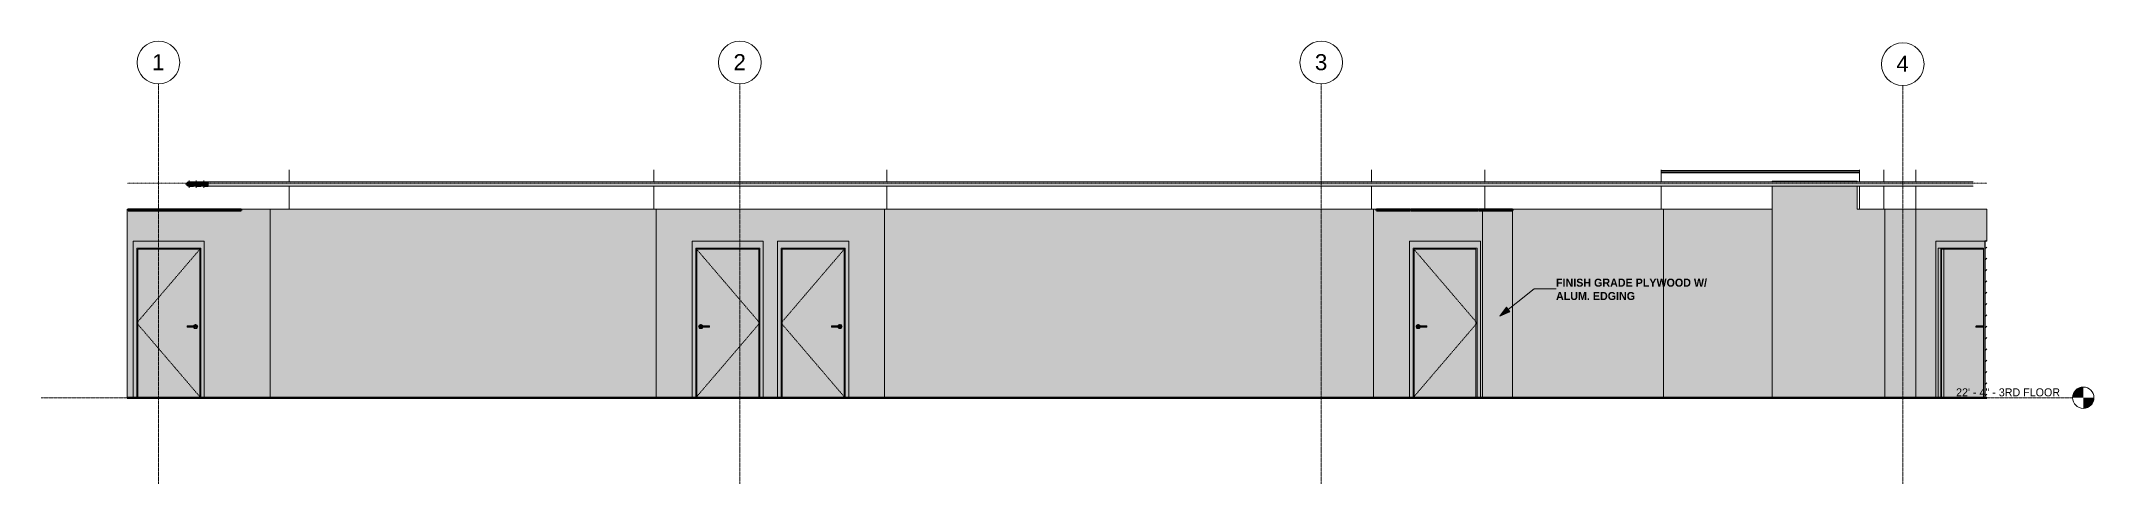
# Model space of a CAD drawing. Header units: inches. Extents: x -3547 to 1531, y 88 to 469.
# Drawn here: x -896 to 259, y 220 to 468 of the extents above; entities that cross this region are included whole.
import ezdxf

# ---------------------------------------------------------------- set-up
doc = ezdxf.new("R2010")
doc.units = ezdxf.units.IN
doc.header["$MEASUREMENT"] = 0
for name, pattern in [('Aligning Line 1_8_', [0.25, 0.125, -0.125]), ('Dash 1_16_', [0.125, 0.0625, -0.0625]), ('Grid Line 1_2_', [0.875, 0.5, -0.125, 0.125, -0.125])]:
    doc.linetypes.add(name, pattern=pattern)
for name, color, linetype, lineweight in [('0-2', 254, 'Continuous', 5), ('0-3', 165, 'Continuous', 5), ('0-4', 10, 'Continuous', 5), ('A-CLNG', 13, 'Continuous', 18), ('A-CLNG-1', 13, 'Continuous', 60), ('A-DOOR', 31, 'Continuous', 18), ('A-DOOR-1', 31, 'Dash 1_16_', 9), ('A-DOOR-2', 31, 'Continuous', 9), ('A-DOOR-FRAM', 31, 'Continuous', 9), ('A-DOOR-FRAM-1', 31, 'Continuous', 18), ('A-DOOR-FRAM-2', 31, 'Continuous', 30), ('A-FLOR-4', 250, 'Continuous', 60), ('A-FLOR-LEVL', 51, 'Continuous', 9), ('A-FLOR-LEVL-1', 51, 'Grid Line 1_2_', 9), ('A-FLOR-LEVL-2', 9, 'Continuous', 9), ('A-FLOR-LEVL-3', 147, 'Continuous', 9), ('A-ROOF-1', 7, 'Continuous', 18), ('A-WALL', 113, 'Continuous', 18), ('A-WALL-2', 113, 'Continuous', 5), ('G-ANNO-SYMB-2', 9, 'Aligning Line 1_8_', 9), ('G-ANNO-TEXT', 231, 'Continuous', 9), ('I-WALL', 2, 'Continuous', 18), ('I-WALL-1', 2, 'Continuous', 5), ('P-PIPE', 3, 'Continuous', 9), ('P-PIPE-1', 3, 'Continuous', 5), ('P-PIPE-CNTR', 3, 'Continuous', 9), ('S-BEAM', 12, 'Continuous', 9), ('S-GRID-1', 1, 'Grid Line 1_2_', 9), ('S-GRID-IDEN', 1, 'Continuous', 9), ('S-GRID-IDEN-1', 147, 'Continuous', 9)]:
    doc.layers.add(name, color=color, linetype=linetype, lineweight=lineweight)
doc.styles.add('Arial', font='arial.ttf', dxfattribs={"height": 9})
doc.styles.add('Century Gothic', font='ufonts.com_century-gothic.ttf', dxfattribs={"height": 4.5})
doc.styles.add('Century Gothic_B', font='GOTHICB.TTF', dxfattribs={"height": 4.5})

# ---------------------------------------------------------------- blocks, each defined once
blk = doc.blocks.new('Level - Level Head - Circle-V15-Elevation 12 - a')
at = {"layer": 'A-FLOR-LEVL'}
h = blk.add_hatch(color=256, dxfattribs=at)
edge = h.paths.add_edge_path(flags=0)
edge.add_line((-2398.8, 268), (-2404.8, 268))
edge.add_arc((-2398.8, 268), 6, 90, 180, ccw=False)
edge.add_line((-2398.8, 274), (-2398.8, 268))
h = blk.add_hatch(color=256, dxfattribs=at)
edge = h.paths.add_edge_path(flags=0)
edge.add_line((-2398.8, 262), (-2398.8, 268))
edge.add_line((-2398.8, 268), (-2392.8, 268))
edge.add_arc((-2398.8, 268), 6, 270, 360, ccw=False)
at = {"layer": 'A-FLOR-LEVL-2'}
blk.add_circle((-2398.8, 268), 6, dxfattribs=at)
blk = doc.blocks.new('CTR - 2nd Phase_rvt-3-Elevation 12 - a')
at = {"layer": 'A-FLOR-LEVL-1'}
blk.add_line((-3547.3, 268), (-2404.8, 268), dxfattribs=at)
at = {"layer": 'G-ANNO-SYMB-2'}
blk.add_line((-2453.1, 388.6), (-3498.9, 388.6), dxfattribs=at)
at = {"layer": '0-2'}
blk.add_blockref('Level - Level Head - Circle-V15-Elevation 12 - a', (0, 0), dxfattribs=at)
at = {"layer": 'A-FLOR-LEVL', "insert": (-2470.3, 273.3), "char_height": 4.5, "width": 72.568, "attachment_point": 1, "style": 'Century Gothic'}
blk.add_mtext('22\' - 4" - 3RD FLOOR', dxfattribs=at)
blk = doc.blocks.new('Level - Level Head - Circle-V16-Elevation 12 - a')
at = {"layer": 'A-FLOR-LEVL'}
h = blk.add_hatch(color=256, dxfattribs=at)
edge = h.paths.add_edge_path(flags=0)
edge.add_line((-2398.8, 268), (-2404.8, 268))
edge.add_arc((-2398.8, 268), 6, 90, 180, ccw=False)
edge.add_line((-2398.8, 274), (-2398.8, 268))
h = blk.add_hatch(color=256, dxfattribs=at)
edge = h.paths.add_edge_path(flags=0)
edge.add_line((-2398.8, 262), (-2398.8, 268))
edge.add_line((-2398.8, 268), (-2392.8, 268))
edge.add_arc((-2398.8, 268), 6, -90, 0, ccw=False)
at = {"layer": 'A-FLOR-LEVL-3'}
blk.add_circle((-2398.8, 268), 6, dxfattribs=at)
blk = doc.blocks.new('CTR - 1st Phase - Unit Layouts_rvt-3-Elevation 12 - a')
at = {"layer": 'A-FLOR-LEVL-1'}
blk.add_line((-3547.3, 268), (-2404.8, 268), dxfattribs=at)
at = {"layer": '0-3'}
blk.add_blockref('Level - Level Head - Circle-V16-Elevation 12 - a', (0, 0), dxfattribs=at)
at = {"layer": 'A-FLOR-LEVL', "insert": (-2470.3, 273.3), "char_height": 4.5, "width": 72.568, "attachment_point": 1, "style": 'Century Gothic'}
blk.add_mtext('22\' - 4" - 3RD FLOOR', dxfattribs=at)
blk = doc.blocks.new('Grid - Grid Head - Circle-50561-Elevation 12 - a')
at = {"layer": 'S-GRID-IDEN-1'}
for start, end in [(0, 180), (180, 360)]:
    blk.add_arc((-3481.3, 456.3), 12, start, end, dxfattribs=at)
blk = doc.blocks.new('CTR - 1st Phase - Shell_rvt-3-Elevation 12 - a')
at = {"layer": 'A-FLOR-4'}
blk.add_line((-2453.1, 268), (-3498.9, 268), dxfattribs=at)
at = {"layer": 'A-FLOR-LEVL-1'}
blk.add_line((-3547.3, 268), (-2404.8, 268), dxfattribs=at)
at = {"layer": 'A-ROOF-1'}
for p, q in [((-3407.7, 396), (-3407.7, 389.2)), ((-3202.6, 396), (-3202.6, 389.2)), ((-3071.7, 396), (-3071.7, 389.2)), ((-2799.1, 396), (-2799.1, 389.2)), ((-2735.4, 396), (-2735.4, 389.2)), ((-2636.2, 396), (-2636.2, 389.2)), ((-2524.7, 396), (-2524.7, 389.2)), ((-2510.9, 396), (-2510.9, 389.2)), ((-2493, 396), (-2493, 389.2)), ((-3407.7, 386.8), (-3407.7, 374)), ((-3202.6, 386.8), (-3202.6, 373.9)), ((-3071.7, 386.8), (-3071.7, 373.9)), ((-2799.1, 386.8), (-2799.1, 373.9)), ((-2735.4, 386.8), (-2735.4, 373.9)), ((-2636.2, 386.8), (-2636.2, 373.9)), ((-2524.7, 386.8), (-2524.7, 373.9)), ((-2510.9, 386.8), (-2510.9, 373.9)), ((-2493, 386.8), (-2493, 373.9))]:
    blk.add_line(p, q, dxfattribs=at)
at = {"layer": 'S-GRID-1'}
for p, q in [((-3481.3, 219.6), (-3481.3, 444.3)), ((-3154.3, 219.6), (-3154.3, 444.3)), ((-2827.3, 219.6), (-2827.3, 444.3)), ((-2500.3, 219.6), (-2500.3, 443.4))]:
    blk.add_line(p, q, dxfattribs=at)
at = {"layer": '0-3'}
for name, p in [('Grid - Grid Head - Circle-50561-Elevation 12 - a', (0, 0)), ('Grid - Grid Head - Circle-50561-Elevation 12 - a', (327, 0)), ('Grid - Grid Head - Circle-50561-Elevation 12 - a', (654, 0)), ('Grid - Grid Head - Circle-50561-Elevation 12 - a', (981, -0.9)), ('Level - Level Head - Circle-V16-Elevation 12 - a', (0, 0))]:
    blk.add_blockref(name, p, dxfattribs=at)
at = {"layer": 'A-FLOR-LEVL', "insert": (-2470.3, 273.3), "char_height": 4.5, "width": 72.568, "attachment_point": 1, "style": 'Century Gothic'}
blk.add_mtext('22\' - 4" - 3RD FLOOR', dxfattribs=at)
at = {"layer": 'S-GRID-IDEN', "char_height": 9, "width": 8.484, "attachment_point": 1, "style": 'Arial'}
for s, insert in [('1', (-3484.9, 461)), ('2', (-3157.9, 461)), ('3', (-2830.9, 461)), ('4', (-2503.9, 460.1))]:
    blk.add_mtext(s, dxfattribs=dict(at, insert=insert))
blk = doc.blocks.new('CTR - 1st Phase -Stairs _ Elevators_rvt-3-Elevation 12 - a')
at = {"layer": 'A-FLOR-LEVL-1'}
blk.add_line((-3547.3, 268), (-2404.8, 268), dxfattribs=at)
at = {"layer": '0-3'}
blk.add_blockref('Level - Level Head - Circle-V16-Elevation 12 - a', (0, 0), dxfattribs=at)
at = {"layer": 'A-FLOR-LEVL', "insert": (-2470.3, 273.3), "char_height": 4.5, "width": 72.568, "attachment_point": 1, "style": 'Century Gothic'}
blk.add_mtext('22\' - 4" - 3RD FLOOR', dxfattribs=at)
blk = doc.blocks.new('HOLLOW METAL - UNIT DOOR-1758958-Elevation 12 - a')
at = {"layer": 'A-DOOR-2'}
for points in [[(-2454.8, 268), (-2454.8, 307.2), (-2454.9, 307.4), (-2455, 307.6), (-2459, 307.6), (-2459, 307.7), (-2459.1, 307.7), (-2459.2, 307.9), (-2459.2, 308.1), (-2459.1, 308.3), (-2459, 308.3), (-2459, 308.4), (-2458.9, 308.4), (-2455, 308.4), (-2454.9, 308.6), (-2454.8, 308.8), (-2454.8, 351.4), (-2477.1, 351.4), (-2477.1, 268)], [(-2459.2, 308), (-2456.2, 308), (-2456.2, 308.2), (-2456.1, 308.3), (-2456, 308.4), (-2456, 308.4), (-2459, 308.4), (-2459, 308.3), (-2459.1, 308.3), (-2459.2, 308.1)], [(-2456.1, 307.6), (-2456, 307.6), (-2456.1, 307.7), (-2456.2, 307.7), (-2456.2, 307.9), (-2456.2, 308), (-2459.2, 308), (-2459.1, 307.8), (-2459, 307.7), (-2459, 307.6), (-2458.9, 307.6), (-2456.1, 307.6)], [(-2454.9, 308), (-2454.9, 308), (-2454.9, 308.2), (-2455, 308.3), (-2455.1, 308.4), (-2455.2, 308.4), (-2456, 308.4), (-2456.1, 308.3), (-2456.2, 308.3), (-2456.2, 308.1), (-2456.2, 308), (-2454.9, 308)], [(-2455.1, 307.6), (-2455, 307.6), (-2455, 307.7), (-2454.9, 307.7), (-2454.9, 307.9), (-2454.9, 308), (-2456.2, 308), (-2456.2, 307.8), (-2456.1, 307.7), (-2456, 307.6), (-2455.9, 307.6), (-2455.9, 307.6), (-2455.2, 307.6), (-2455.2, 307.6)], [(-2454.8, 308), (-2454.8, 308.4), (-2455.1, 308.4), (-2455, 308.3), (-2454.9, 308.3), (-2454.9, 308.1), (-2454.9, 308)], [(-2454.9, 307.6), (-2454.8, 307.6), (-2454.8, 308), (-2454.9, 308), (-2454.9, 307.8), (-2455, 307.7), (-2455.1, 307.6), (-2455, 307.6), (-2454.9, 307.6)]]:
    blk.add_hatch(color=256, dxfattribs=at).paths.add_polyline_path(points, flags=0)
h = blk.add_hatch(dxfattribs=at)
h.set_pattern_fill('FP_3', color=256, style=0, pattern_type=2)
h.set_pattern_definition([(45, (-3336.265, 0), (-3.18198, 3.18198), [])])
h.paths.add_polyline_path([(-2453.1, 268), (-2453.1, 356), (-2454.2, 356), (-2454.2, 268)], flags=0)
h = blk.add_hatch(color=256, dxfattribs=at)
h.paths.add_polyline_path([(-2454.8, 307.2), (-2454.8, 307.6), (-2455, 307.6), (-2454.9, 307.4), (-2454.8, 307.2)], flags=0)
h.paths.add_polyline_path([(-2454.9, 308.4), (-2454.8, 308.4), (-2454.8, 308.8), (-2454.9, 308.6), (-2455, 308.4), (-2454.9, 308.4)], flags=0)
at = {"layer": 'A-DOOR-FRAM'}
for points in [[(-2481.2, 268), (-2480.3, 268), (-2480.3, 352), (-2454.8, 352), (-2454.8, 268), (-2454.2, 268), (-2454.2, 356), (-2481.7, 356), (-2481.7, 268)], [(-2478.9, 268), (-2478.9, 352), (-2480.3, 352), (-2480.3, 268)], [(-2478.5, 268), (-2478.5, 351.4), (-2454.8, 351.4), (-2454.8, 352), (-2478.9, 352), (-2478.9, 268)], [(-2477.6, 268), (-2477.1, 268), (-2477.1, 351.4), (-2478.5, 351.4), (-2478.5, 268)]]:
    blk.add_hatch(color=256, dxfattribs=at).paths.add_polyline_path(points, flags=0)
at = {"layer": 'A-DOOR-2'}
for p, q in [((-2456, 308.4), (-2458.9, 308.4)), ((-2458.9, 307.6), (-2456, 307.6)), ((-2454.8, 308.4), (-2455.1, 308.4)), ((-2455.1, 307.6), (-2454.8, 307.6))]:
    blk.add_line(p, q, dxfattribs=at)
at = {"layer": 'A-DOOR-2', "flags": 128}
for points in [[(-2455.1, 308.4), (-2455.1, 308.4), (-2455.2, 308.4), (-2455.2, 308.4), (-2455.2, 308.4), (-2455.2, 308.4), (-2455.2, 308.4), (-2455.3, 308.4), (-2455.3, 308.4), (-2455.3, 308.4), (-2455.3, 308.4), (-2455.3, 308.4), (-2455.4, 308.4), (-2455.4, 308.4), (-2455.4, 308.4), (-2455.4, 308.4), (-2455.5, 308.4), (-2455.5, 308.4), (-2455.5, 308.4), (-2455.5, 308.4), (-2455.6, 308.4), (-2455.6, 308.4), (-2455.6, 308.4), (-2455.6, 308.4), (-2455.6, 308.4), (-2455.7, 308.4), (-2455.7, 308.4), (-2455.7, 308.4), (-2455.7, 308.4), (-2455.8, 308.4), (-2455.8, 308.4), (-2455.8, 308.4), (-2455.8, 308.4), (-2455.8, 308.4), (-2455.9, 308.4), (-2455.9, 308.4), (-2455.9, 308.4), (-2455.9, 308.4), (-2455.9, 308.4), (-2456, 308.4), (-2456, 308.4)], [(-2456, 307.6), (-2455.9, 307.6), (-2455.9, 307.6), (-2455.9, 307.6), (-2455.9, 307.6), (-2455.9, 307.6), (-2455.9, 307.6), (-2455.8, 307.6), (-2455.8, 307.6), (-2455.8, 307.6), (-2455.8, 307.6), (-2455.7, 307.6), (-2455.7, 307.6), (-2455.7, 307.6), (-2455.7, 307.6), (-2455.7, 307.6), (-2455.6, 307.6), (-2455.6, 307.6), (-2455.6, 307.6), (-2455.6, 307.6), (-2455.5, 307.6), (-2455.5, 307.6), (-2455.5, 307.6), (-2455.5, 307.6), (-2455.4, 307.6), (-2455.4, 307.6), (-2455.4, 307.6), (-2455.4, 307.6), (-2455.4, 307.6), (-2455.3, 307.6), (-2455.3, 307.6), (-2455.3, 307.6), (-2455.3, 307.6), (-2455.2, 307.6), (-2455.2, 307.6), (-2455.2, 307.6), (-2455.2, 307.6), (-2455.2, 307.6), (-2455.1, 307.6), (-2455.1, 307.6), (-2455.1, 307.6)]]:
    blk.add_lwpolyline(points, dxfattribs=at)
at = {"layer": 'A-DOOR-2'}
for centre, major_axis, start_param, end_param in [((-2458.9, 308), (0, 0.394), 0, 1.570796), ((-2458.9, 308), (0, 0.394), 1.570796, 3.141593), ((-2454.2, 308), (0, 1.18), 0.785398, 1.228112), ((-2454.2, 308), (0, 1.18), 1.911805, 2.356194)]:
    blk.add_ellipse(centre, major_axis=major_axis, ratio=0.707107, start_param=start_param, end_param=end_param, dxfattribs=at)
at = {"layer": 'A-DOOR-FRAM'}
for p, q in [((-2454.2, 356), (-2481.7, 356)), ((-2481.7, 268), (-2481.7, 356)), ((-2480.3, 268), (-2480.3, 352)), ((-2480.3, 352), (-2454.8, 352)), ((-2478.9, 268), (-2478.9, 352)), ((-2478.5, 268), (-2478.5, 351.4)), ((-2478.5, 351.4), (-2454.8, 351.4)), ((-2477.1, 268), (-2477.1, 351.4)), ((-2454.8, 352), (-2454.8, 268))]:
    blk.add_line(p, q, dxfattribs=at)
at = {"layer": 'A-DOOR-FRAM-2'}
for p, q in [((-2454.2, 356), (-2454.2, 268)), ((-2453.1, 356), (-2454.2, 356)), ((-2454.2, 268), (-2453.1, 268))]:
    blk.add_line(p, q, dxfattribs=at)
blk = doc.blocks.new('HOLLOW METAL - UNIT DOOR-V9-Elevation 12 - a')
at = {"layer": 'A-DOOR'}
h = blk.add_hatch(color=256, dxfattribs=at)
h.paths.add_polyline_path([(-3106.8, 268), (-3095.7, 268), (-3095.7, 351.4), (-3130.5, 351.4), (-3130.5, 268)], flags=0)
h.paths.add_polyline_path([(-3098, 306.8), (-3098.3, 306.9), (-3098.6, 307), (-3098.8, 307.2), (-3099, 307.4), (-3099.1, 307.6), (-3102.8, 307.6), (-3102.8, 308.4), (-3099.1, 308.4), (-3099, 308.6), (-3098.8, 308.8), (-3098.6, 309), (-3098.3, 309.1), (-3098, 309.2), (-3097.7, 309.1), (-3097.4, 309), (-3097.1, 308.8), (-3097, 308.6), (-3096.8, 308.3), (-3096.8, 308), (-3096.8, 307.7), (-3097, 307.4), (-3097.1, 307.2), (-3097.4, 307), (-3097.7, 306.9)], flags=0)
for points in [[(-3099.2, 308), (-3098.7, 308), (-3098.7, 308.4), (-3102.8, 308.4), (-3102.8, 308), (-3099.6, 308)], [(-3099, 307.6), (-3098.7, 307.6), (-3098.7, 308), (-3102.8, 308), (-3102.8, 307.6), (-3099.1, 307.6)], [(-3098.5, 308), (-3097.7, 308), (-3097.7, 308.1), (-3097.8, 308.3), (-3097.9, 308.3), (-3098, 308.4), (-3098, 308.4), (-3098.2, 308.4), (-3098.3, 308.4), (-3098.7, 308.4), (-3098.7, 308), (-3098.6, 308)]]:
    blk.add_hatch(color=256, dxfattribs=at).paths.add_polyline_path(points, flags=0)
h = blk.add_hatch(color=256, dxfattribs=at)
h.paths.add_polyline_path([(-3097.8, 308.3), (-3097.7, 308.1), (-3097.7, 308.1), (-3097.7, 308), (-3097.7, 307.9), (-3097.8, 307.7), (-3097.8, 307.8), (-3097.7, 308), (-3097.8, 308.3)], flags=0)
h.paths.add_polyline_path([(-3098, 306.8), (-3097.7, 306.9), (-3097.4, 307), (-3097.1, 307.2), (-3097, 307.4), (-3096.8, 307.7), (-3096.8, 308), (-3096.8, 308.3), (-3097, 308.6), (-3097.1, 308.8), (-3097.4, 309), (-3097.7, 309.1), (-3098, 309.2), (-3098.3, 309.1), (-3098.6, 309), (-3098.8, 308.8), (-3099, 308.6), (-3099.1, 308.4), (-3098.1, 308.4), (-3098.1, 308.4), (-3097.9, 308.4), (-3097.8, 308.3), (-3097.8, 308.3), (-3097.7, 308), (-3097.8, 307.7), (-3097.9, 307.6), (-3098, 307.6), (-3098.2, 307.6), (-3098.3, 307.6), (-3099.1, 307.6), (-3099, 307.4), (-3098.8, 307.2), (-3098.6, 307), (-3098.3, 306.9)], flags=0)
h = blk.add_hatch(color=256, dxfattribs=at)
h.paths.add_polyline_path([(-3097.8, 307.7), (-3097.7, 307.9), (-3097.7, 307.9), (-3097.7, 308), (-3097.7, 308), (-3097.8, 307.7)], flags=0)
h.paths.add_polyline_path([(-3098.7, 307.6), (-3098.6, 307.6), (-3098, 307.6), (-3097.8, 307.7), (-3097.8, 307.7), (-3097.7, 308), (-3098.7, 308), (-3098.7, 307.6)], flags=0)
at = {"layer": 'A-DOOR-FRAM-1'}
for points in [[(-3133.1, 268), (-3131.1, 268), (-3131.1, 352), (-3095.1, 352), (-3095.1, 268), (-3093.1, 268), (-3093.1, 356), (-3133.1, 356), (-3133.1, 332)], [(-3131.1, 268), (-3130.5, 268), (-3130.5, 351.4), (-3095.7, 351.4), (-3095.7, 268), (-3095.1, 268), (-3095.1, 352), (-3131.1, 352), (-3131.1, 332)]]:
    blk.add_hatch(color=256, dxfattribs=at).paths.add_polyline_path(points, flags=0)
at = {"layer": 'A-DOOR-1'}
for p, q in [((-3095.1, 352), (-3131.1, 310)), ((-3131.1, 310), (-3095.1, 268))]:
    blk.add_line(p, q, dxfattribs=at)
at = {"layer": 'A-DOOR-2'}
for p, q in [((-3098.7, 308.4), (-3102.8, 308.4)), ((-3102.8, 308), (-3102.8, 308.4)), ((-3102.8, 307.6), (-3102.8, 308)), ((-3102.8, 307.6), (-3098.7, 307.6))]:
    blk.add_line(p, q, dxfattribs=at)
at = {"layer": 'A-DOOR-2', "flags": 128}
for points in [[(-3098.1, 308.4), (-3098.2, 308.4), (-3098.6, 308.4), (-3098.7, 308.4)], [(-3098.7, 307.6), (-3098.3, 307.6), (-3098.1, 307.6), (-3098.1, 307.6)]]:
    blk.add_lwpolyline(points, dxfattribs=at)
at = {"layer": 'A-DOOR-2'}
for start, end in [(0, 160.3657), (199.5633, 0)]:
    blk.add_arc((-3098, 308), 1.18, start, end, dxfattribs=at)
at = {"layer": 'A-DOOR-FRAM'}
for p, q in [((-3133.1, 268), (-3133.1, 356)), ((-3093.1, 356), (-3133.1, 356)), ((-3131.1, 268), (-3131.1, 352)), ((-3131.1, 352), (-3095.1, 352)), ((-3130.5, 268), (-3130.5, 351.4)), ((-3130.5, 351.4), (-3095.7, 351.4)), ((-3095.7, 351.4), (-3095.7, 268)), ((-3095.1, 352), (-3095.1, 268)), ((-3093.1, 268), (-3093.1, 356))]:
    blk.add_line(p, q, dxfattribs=at)
blk = doc.blocks.new('HOLLOW METAL - UNIT DOOR-1759144-Elevation 12 - a')
at = {"layer": 'A-DOOR'}
h = blk.add_hatch(color=256, dxfattribs=at)
h.paths.add_polyline_path([(-3178.5, 268), (-3143.7, 268), (-3143.7, 351.4), (-3178.5, 351.4), (-3178.5, 300)], flags=0)
h.paths.add_polyline_path([(-3176.3, 306.8), (-3176.6, 306.9), (-3176.9, 307), (-3177.1, 307.2), (-3177.3, 307.4), (-3177.4, 307.7), (-3177.5, 308), (-3177.4, 308.3), (-3177.3, 308.6), (-3177.1, 308.8), (-3176.9, 309), (-3176.6, 309.1), (-3176.2, 309.2), (-3176, 309.1), (-3175.7, 309), (-3175.4, 308.8), (-3175.2, 308.6), (-3175.2, 308.4), (-3171.4, 308.4), (-3171.4, 307.6), (-3175.2, 307.6), (-3175.2, 307.4), (-3175.4, 307.2), (-3175.7, 307), (-3176, 306.9), (-3176.2, 306.8)], flags=0)
h = blk.add_hatch(color=256, dxfattribs=at)
h.paths.add_polyline_path([(-3176.4, 307.7), (-3176.5, 307.9), (-3176.6, 307.9), (-3176.6, 308), (-3176.5, 308.1), (-3176.5, 308.3), (-3176.5, 308.3), (-3176.5, 308), (-3176.5, 307.7)], flags=0)
h.paths.add_polyline_path([(-3176.3, 306.8), (-3176, 306.9), (-3175.7, 307), (-3175.4, 307.2), (-3175.2, 307.4), (-3175.2, 307.6), (-3176.3, 307.6), (-3176.4, 307.7), (-3176.4, 307.7), (-3176.5, 308), (-3176.4, 308.3), (-3176.3, 308.4), (-3176.2, 308.4), (-3176.1, 308.4), (-3176, 308.4), (-3175.2, 308.4), (-3175.2, 308.6), (-3175.4, 308.8), (-3175.7, 309), (-3176, 309.1), (-3176.3, 309.2), (-3176.6, 309.1), (-3176.9, 309), (-3177.1, 308.8), (-3177.3, 308.6), (-3177.4, 308.3), (-3177.5, 308), (-3177.4, 307.7), (-3177.3, 307.4), (-3177.1, 307.2), (-3176.9, 307), (-3176.6, 306.9)], flags=0)
h = blk.add_hatch(color=256, dxfattribs=at)
h.paths.add_polyline_path([(-3176.4, 308.3), (-3176.5, 308.1), (-3176.6, 308.1), (-3176.6, 308), (-3176.5, 308), (-3176.5, 308.3)], flags=0)
h.paths.add_polyline_path([(-3176.3, 308), (-3175.6, 308), (-3175.6, 308.4), (-3175.6, 308.4), (-3176.2, 308.4), (-3176.2, 308.4), (-3176.3, 308.4), (-3176.4, 308.3), (-3176.4, 308.3), (-3176.5, 308), (-3176.3, 308)], flags=0)
for points in [[(-3175.6, 307.6), (-3175.6, 308), (-3176.6, 308), (-3176.5, 307.9), (-3176.5, 307.7), (-3176.4, 307.7), (-3176.3, 307.6), (-3176.2, 307.6), (-3176.1, 307.6), (-3176, 307.6), (-3175.6, 307.6)], [(-3175.6, 308), (-3171.4, 308), (-3171.4, 308.4), (-3175.6, 308.4), (-3175.6, 308.1)], [(-3174.2, 307.6), (-3171.4, 307.6), (-3171.4, 308), (-3175.6, 308), (-3175.6, 307.6), (-3174.7, 307.6)]]:
    blk.add_hatch(color=256, dxfattribs=at).paths.add_polyline_path(points, flags=0)
at = {"layer": 'A-DOOR-FRAM-1'}
for points in [[(-3179.1, 268), (-3179.1, 352), (-3143.1, 352), (-3143.1, 268), (-3141.1, 268), (-3141.1, 356), (-3181.1, 356), (-3181.1, 268)], [(-3178.5, 268), (-3178.5, 351.4), (-3143.7, 351.4), (-3143.7, 268), (-3143.1, 268), (-3143.1, 352), (-3179.1, 352), (-3179.1, 268)]]:
    blk.add_hatch(color=256, dxfattribs=at).paths.add_polyline_path(points, flags=0)
at = {"layer": 'A-DOOR-1'}
for p, q in [((-3179.1, 352), (-3143.1, 310)), ((-3143.1, 310), (-3179.1, 268))]:
    blk.add_line(p, q, dxfattribs=at)
at = {"layer": 'A-DOOR-2'}
for p, q in [((-3171.4, 308.4), (-3175.6, 308.4)), ((-3175.6, 307.6), (-3171.4, 307.6)), ((-3171.4, 308.4), (-3171.4, 308)), ((-3171.4, 308), (-3171.4, 307.6))]:
    blk.add_line(p, q, dxfattribs=at)
at = {"layer": 'A-DOOR-2', "flags": 128}
for points in [[(-3175.6, 308.4), (-3175.6, 308.4), (-3175.6, 308.4), (-3175.7, 308.4), (-3175.7, 308.4), (-3175.7, 308.4), (-3175.7, 308.4), (-3175.7, 308.4), (-3175.8, 308.4), (-3175.8, 308.4), (-3175.8, 308.4), (-3175.8, 308.4), (-3175.9, 308.4), (-3175.9, 308.4), (-3175.9, 308.4), (-3175.9, 308.4), (-3175.9, 308.4), (-3176, 308.4), (-3176, 308.4), (-3176, 308.4), (-3176, 308.4), (-3176, 308.4), (-3176, 308.4), (-3176, 308.4), (-3176.1, 308.4), (-3176.1, 308.4), (-3176.1, 308.4), (-3176.1, 308.4), (-3176.1, 308.4), (-3176.1, 308.4), (-3176.1, 308.4), (-3176.1, 308.4), (-3176.1, 308.4), (-3176.2, 308.4), (-3176.2, 308.4), (-3176.2, 308.4), (-3176.2, 308.4), (-3176.2, 308.4), (-3176.2, 308.4), (-3176.2, 308.4)], [(-3176.2, 307.6), (-3176.2, 307.6), (-3176.2, 307.6), (-3176.2, 307.6), (-3176.2, 307.6), (-3176.2, 307.6), (-3176.2, 307.6), (-3176.1, 307.6), (-3176.1, 307.6), (-3176.1, 307.6), (-3176.1, 307.6), (-3176.1, 307.6), (-3176.1, 307.6), (-3176.1, 307.6), (-3176.1, 307.6), (-3176.1, 307.6), (-3176.1, 307.6), (-3176, 307.6), (-3176, 307.6), (-3176, 307.6), (-3176, 307.6), (-3176, 307.6), (-3176, 307.6), (-3175.9, 307.6), (-3175.9, 307.6), (-3175.9, 307.6), (-3175.9, 307.6), (-3175.9, 307.6), (-3175.8, 307.6), (-3175.8, 307.6), (-3175.8, 307.6), (-3175.8, 307.6), (-3175.7, 307.6), (-3175.7, 307.6), (-3175.7, 307.6), (-3175.7, 307.6), (-3175.7, 307.6), (-3175.6, 307.6), (-3175.6, 307.6), (-3175.6, 307.6), (-3175.6, 307.6)]]:
    blk.add_lwpolyline(points, dxfattribs=at)
at = {"layer": 'A-DOOR-2'}
for start, end in [(19.6343, 180), (180, 340.4367)]:
    blk.add_arc((-3176.3, 308), 1.18, start, end, dxfattribs=at)
at = {"layer": 'A-DOOR-FRAM'}
for p, q in [((-3141.1, 356), (-3181.1, 356)), ((-3181.1, 356), (-3181.1, 268)), ((-3179.1, 352), (-3143.1, 352)), ((-3179.1, 268), (-3179.1, 352)), ((-3178.5, 351.4), (-3143.7, 351.4)), ((-3178.5, 268), (-3178.5, 351.4)), ((-3143.7, 351.4), (-3143.7, 268)), ((-3143.1, 352), (-3143.1, 268)), ((-3141.1, 356), (-3141.1, 268))]:
    blk.add_line(p, q, dxfattribs=at)
blk = doc.blocks.new('HOLLOW METAL - UNIT DOOR-2058696-Elevation 12 - a')
at = {"layer": 'A-DOOR'}
h = blk.add_hatch(color=256, dxfattribs=at)
h.paths.add_polyline_path([(-2740.3, 268), (-2740.3, 351.4), (-2775.1, 351.4), (-2775.1, 268), (-2747.3, 268)], flags=0)
h.paths.add_polyline_path([(-2772.8, 306.8), (-2773.1, 306.9), (-2773.4, 307), (-2773.7, 307.2), (-2773.9, 307.4), (-2774, 307.7), (-2774, 308), (-2774, 308.3), (-2773.8, 308.6), (-2773.7, 308.8), (-2773.4, 309), (-2773.1, 309.1), (-2772.8, 309.2), (-2772.5, 309.1), (-2772.3, 309), (-2772, 308.8), (-2771.8, 308.6), (-2771.7, 308.4), (-2768, 308.4), (-2768, 307.6), (-2771.7, 307.6), (-2771.8, 307.4), (-2772, 307.2), (-2772.3, 307), (-2772.5, 306.9), (-2772.8, 306.8)], flags=0)
h = blk.add_hatch(color=256, dxfattribs=at)
h.paths.add_polyline_path([(-2773, 307.7), (-2773.1, 307.9), (-2773.1, 307.9), (-2773.1, 308), (-2773.1, 308.1), (-2773, 308.3), (-2773, 308.3), (-2773.1, 308), (-2773, 307.7)], flags=0)
h.paths.add_polyline_path([(-2772.8, 306.8), (-2772.5, 306.9), (-2772.3, 307), (-2772, 307.2), (-2771.8, 307.4), (-2771.7, 307.6), (-2772.9, 307.6), (-2773, 307.7), (-2773, 307.7), (-2773.1, 308), (-2773, 308.3), (-2772.9, 308.4), (-2772.8, 308.4), (-2772.7, 308.4), (-2772.6, 308.4), (-2771.7, 308.4), (-2771.8, 308.6), (-2772, 308.8), (-2772.3, 309), (-2772.5, 309.1), (-2772.8, 309.2), (-2773.1, 309.1), (-2773.4, 309), (-2773.7, 308.8), (-2773.9, 308.6), (-2774, 308.3), (-2774, 308), (-2774, 307.7), (-2773.8, 307.4), (-2773.7, 307.2), (-2773.4, 307), (-2773.1, 306.9)], flags=0)
h = blk.add_hatch(color=256, dxfattribs=at)
h.paths.add_polyline_path([(-2773, 308.3), (-2773.1, 308.1), (-2773.1, 308.1), (-2773.1, 308), (-2773.1, 308), (-2773, 308.3)], flags=0)
h.paths.add_polyline_path([(-2772.9, 308), (-2772.2, 308), (-2772.2, 308.4), (-2772.2, 308.4), (-2772.8, 308.4), (-2772.8, 308.4), (-2772.9, 308.4), (-2773, 308.3), (-2773, 308.3), (-2773.1, 308), (-2772.9, 308)], flags=0)
for points in [[(-2772.7, 307.6), (-2772.5, 307.6), (-2772.2, 307.6), (-2772.2, 308), (-2773.1, 308), (-2773.1, 307.9), (-2773, 307.7), (-2773, 307.7), (-2772.9, 307.6), (-2772.8, 307.6)], [(-2771.7, 308), (-2768, 308), (-2768, 308.4), (-2772.2, 308.4), (-2772.2, 308), (-2771.8, 308)], [(-2771.8, 307.6), (-2768, 307.6), (-2768, 308), (-2772.2, 308), (-2772.2, 307.6), (-2772, 307.6)]]:
    blk.add_hatch(color=256, dxfattribs=at).paths.add_polyline_path(points, flags=0)
at = {"layer": 'A-DOOR-FRAM-1'}
for points in [[(-2737.7, 268), (-2737.7, 356), (-2777.7, 356), (-2777.7, 268), (-2775.7, 268), (-2775.7, 352), (-2739.7, 352), (-2739.7, 268)], [(-2739.7, 268), (-2739.7, 352), (-2775.7, 352), (-2775.7, 268), (-2775.1, 268), (-2775.1, 351.4), (-2740.3, 351.4), (-2740.3, 268)]]:
    blk.add_hatch(color=256, dxfattribs=at).paths.add_polyline_path(points, flags=0)
at = {"layer": 'A-DOOR-1'}
for p, q in [((-2775.7, 352), (-2739.7, 310)), ((-2739.7, 310), (-2775.7, 268))]:
    blk.add_line(p, q, dxfattribs=at)
at = {"layer": 'A-DOOR-2'}
for p, q in [((-2768, 308.4), (-2772.2, 308.4)), ((-2772.2, 307.6), (-2768, 307.6)), ((-2768, 308.4), (-2768, 308)), ((-2768, 308), (-2768, 307.6))]:
    blk.add_line(p, q, dxfattribs=at)
at = {"layer": 'A-DOOR-2', "flags": 128}
for points in [[(-2772.2, 308.4), (-2772.6, 308.4), (-2772.7, 308.4), (-2772.7, 308.4)], [(-2772.7, 307.6), (-2772.6, 307.6), (-2772.2, 307.6), (-2772.2, 307.6)]]:
    blk.add_lwpolyline(points, dxfattribs=at)
at = {"layer": 'A-DOOR-2'}
for start, end in [(19.6343, 180), (180, 340.4367)]:
    blk.add_arc((-2772.8, 308), 1.18, start, end, dxfattribs=at)
at = {"layer": 'A-DOOR-FRAM'}
for p, q in [((-2775.7, 352), (-2739.7, 352)), ((-2775.7, 268), (-2775.7, 352)), ((-2775.1, 351.4), (-2740.3, 351.4)), ((-2775.1, 268), (-2775.1, 351.4)), ((-2740.3, 351.4), (-2740.3, 268)), ((-2739.7, 352), (-2739.7, 268))]:
    blk.add_line(p, q, dxfattribs=at)
blk = doc.blocks.new('Elbow - PVC - Sch 40 - Standard-2079255-Elevation 12 - a')
at = {"layer": 'P-PIPE'}
h = blk.add_hatch(color=256, dxfattribs=at)
h.paths.add_polyline_path([(-3464, 386.7), (-3463.7, 386.7), (-3463.3, 386.9), (-3463, 387), (-3462.8, 387.4), (-3462.7, 387.7), (-3462.7, 388), (-3462.7, 388.3), (-3462.9, 388.7), (-3463, 389), (-3463.4, 389.2), (-3463.7, 389.3), (-3464, 389.3), (-3464.3, 389.3), (-3464.7, 389.1), (-3465, 389), (-3465.2, 388.6), (-3465.3, 388.3), (-3465.3, 388), (-3465.3, 387.7), (-3465.1, 387.3), (-3465, 387), (-3464.6, 386.8), (-3464.3, 386.7), (-3464.2, 386.7)], flags=0)
h.paths.add_polyline_path([(-3464, 386.8), (-3464.3, 386.9), (-3464.6, 387), (-3464.8, 387.2), (-3465, 387.4), (-3465.1, 387.7), (-3465.2, 388), (-3465.1, 388.3), (-3465, 388.6), (-3464.8, 388.9), (-3464.6, 389), (-3464.3, 389.1), (-3464, 389.2), (-3463.7, 389.1), (-3463.4, 389), (-3463.2, 388.8), (-3463, 388.6), (-3462.8, 388.2), (-3462.8, 388), (-3462.9, 387.7), (-3463, 387.4), (-3463.2, 387.1), (-3463.4, 387), (-3463.7, 386.9), (-3463.8, 386.8)], flags=0)
for points in [[(-3462.6, 388), (-3462.6, 389.3), (-3463.9, 389.3), (-3463.6, 389.3), (-3463.3, 389.2), (-3463, 388.9), (-3462.8, 388.6), (-3462.7, 388.3), (-3462.6, 388)], [(-3462.6, 386.7), (-3462.6, 388), (-3462.7, 388), (-3462.7, 387.7), (-3462.9, 387.3), (-3463, 387), (-3463.3, 386.8), (-3463.7, 386.7), (-3463.9, 386.7), (-3462.8, 386.7), (-3462.7, 386.7)], [(-3462.6, 388), (-3461.5, 388), (-3461.5, 389.3), (-3462.6, 389.3), (-3462.6, 388.1)], [(-3461.5, 386.7), (-3461.5, 388), (-3462.6, 388), (-3462.6, 386.7), (-3462.2, 386.7)]]:
    blk.add_hatch(color=256, dxfattribs=at).paths.add_polyline_path(points, flags=0)
for p, q in [((-3465.2, 388.6), (-3465.2, 388.6)), ((-3464.6, 386.8), (-3464.6, 386.8)), ((-3461.5, 389.3), (-3462.6, 389.3)), ((-3462.6, 386.7), (-3461.5, 386.7)), ((-3461.5, 389.3), (-3461.5, 388)), ((-3461.5, 388), (-3461.5, 386.7))]:
    blk.add_line(p, q, dxfattribs=at)
at = {"layer": 'P-PIPE', "flags": 128}
for points in [[(-3465.3, 387.8), (-3465.3, 387.9), (-3465.3, 388)], [(-3465.1, 387.2), (-3465.1, 387.3), (-3465.1, 387.3)], [(-3464.8, 389.1), (-3464.7, 389.1), (-3464.7, 389.1)], [(-3464.3, 389.3), (-3464.1, 389.3), (-3464, 389.3)], [(-3464, 389.3), (-3463.8, 389.3), (-3463.4, 389.3), (-3462.8, 389.3), (-3462.6, 389.3)], [(-3462.6, 386.7), (-3463.3, 386.7), (-3463.8, 386.7), (-3464, 386.7), (-3464, 386.7)]]:
    blk.add_lwpolyline(points, dxfattribs=at)
at = {"layer": 'P-PIPE'}
for start, end in [(0, 180), (180, 0)]:
    blk.add_arc((-3464, 388), 1.34, start, end, dxfattribs=at)
blk = doc.blocks.new('Dimension Lumber - 2x10-2069430-Elevation 12 - a')
at = {"layer": 'S-BEAM'}
for points in [[(-2524.7, 395.7), (-2524.7, 396), (-2636.2, 396), (-2636.2, 395.7), (-2526.7, 395.7)], [(-2526.7, 395.7), (-2524.7, 395.7), (-2524.7, 395.7), (-2636.2, 395.7), (-2636.2, 395.7), (-2530.8, 395.7)]]:
    blk.add_hatch(color=256, dxfattribs=at).paths.add_polyline_path(points, flags=0)
blk.add_line((-2636.2, 395.7), (-2524.7, 395.7), dxfattribs=at)
blk.add_line((-2636.2, 395.7), (-2524.7, 395.7), dxfattribs=at)
blk = doc.blocks.new('Level - Level Head - Circle-50818-Elevation 12 - a')
at = {"layer": 'A-FLOR-LEVL'}
h = blk.add_hatch(color=256, dxfattribs=at)
edge = h.paths.add_edge_path(flags=0)
edge.add_line((-2398.8, 268), (-2404.8, 268))
edge.add_arc((-2398.8, 268), 6, 90, 180, ccw=False)
edge.add_line((-2398.8, 274), (-2398.8, 268))
h = blk.add_hatch(color=256, dxfattribs=at)
edge = h.paths.add_edge_path(flags=0)
edge.add_line((-2398.8, 262), (-2398.8, 268))
edge.add_line((-2398.8, 268), (-2392.8, 268))
edge.add_arc((-2398.8, 268), 6, 270, 360, ccw=False)
blk.add_circle((-2398.8, 268), 6, dxfattribs=at)

msp = doc.modelspace()

# ---------------------------------------------------------------- hatches: boundary and pattern name
at = {"layer": 'A-CLNG'}
msp.add_hatch(color=256, dxfattribs=at).paths.add_polyline_path([(-814.8, 373.1), (-783.2, 373.1), (-783.2, 373.8), (-846.8, 373.8), (-846.8, 373.1), (-842, 373.1)], flags=0)
h = msp.add_hatch(color=256, dxfattribs=at)
h.paths.add_polyline_path([(-144.7, 373.1), (-125.8, 373.1), (-125.8, 373.8), (-144.7, 373.8), (-144.7, 373.4)], flags=0)
h.paths.add_polyline_path([(-68.2, 373.1), (-68.2, 373.8), (-87.1, 373.8), (-87.1, 373.1), (-79.4, 373.1)], flags=0)
h.paths.add_polyline_path([(-125.5, 373.1), (-87.4, 373.1), (-87.4, 373.8), (-125.5, 373.8), (-125.5, 373.4)], flags=0)
at = {"layer": 'A-WALL-2'}
h = msp.add_hatch(color=256, dxfattribs=at)
h.paths.add_polyline_path([(67.6, 268), (77.8, 268), (77.8, 374), (15.3, 374), (15.3, 373.9), (16.6, 373.9), (16.6, 268)], flags=0)
h.paths.add_polyline_path([(125.5, 373.9), (126.8, 373.9), (126.8, 374), (125.5, 374), (125.5, 373.9)], flags=0)
at = {"layer": 'G-ANNO-TEXT'}
msp.add_hatch(color=256, dxfattribs=at).paths.add_polyline_path([(-75.4, 313.9), (-69.7, 316.3), (-71.7, 318.9)], flags=0)
at = {"layer": 'I-WALL'}
h = msp.add_hatch(color=256, dxfattribs=at)
h.paths.add_polyline_path([(-847.4, 268), (-844, 268), (-844, 356), (-804, 356), (-804, 268), (-767, 268), (-767, 374), (-847.4, 374), (-847.4, 309.2)], flags=0)
h.paths.add_polyline_path([(-798.4, 373.1), (-846.8, 373.1), (-846.8, 373.8), (-783.2, 373.8), (-783.2, 373.1)], flags=0)
for points in [[(-716.7, 268), (-690.2, 268), (-690.2, 374), (-767, 374), (-767, 268)], [(-489.6, 268), (-481.6, 268), (-481.6, 356), (-441.6, 356), (-441.6, 268), (-421.4, 268), (-421.4, 373.9), (-549.8, 373.9), (-549.8, 268), (-529.6, 268), (-529.6, 356), (-489.6, 356), (-489.6, 300)], [(198.4, 356), (198.4, 356), (198.4, 364)]]:
    msp.add_hatch(color=256, dxfattribs=at).paths.add_polyline_path(points, flags=0)
h = msp.add_hatch(color=256, dxfattribs=at)
h.paths.add_polyline_path([(-146.4, 268), (-126.2, 268), (-126.2, 356), (-86.2, 356), (-86.2, 268), (-85.2, 268), (-85.2, 373.1), (-87.1, 373.1), (-87.1, 373.8), (-85.2, 373.8), (-85.2, 374), (-146.4, 374), (-146.4, 332)], flags=0)
h.paths.add_polyline_path([(-95.8, 373.1), (-125.5, 373.1), (-125.5, 373.8), (-87.4, 373.8), (-87.4, 373.1)], flags=0)
h.paths.add_polyline_path([(-128.5, 373.1), (-144.7, 373.1), (-144.7, 373.8), (-125.8, 373.8), (-125.8, 373.1)], flags=0)
h = msp.add_hatch(color=256, dxfattribs=at)
h.paths.add_polyline_path([(-68.2, 268), (-68.2, 373.1), (-85.2, 373.1), (-85.2, 268)], flags=0)
h.paths.add_polyline_path([(-68.2, 373.8), (-68.2, 373.9), (-85.2, 373.9), (-85.2, 373.8), (-79.4, 373.8)], flags=0)
at = {"layer": 'I-WALL-1'}
h = msp.add_hatch(color=256, dxfattribs=at)
h.paths.add_polyline_path([(77.8, 268), (125.5, 268), (125.5, 386.8), (77.8, 386.8), (77.8, 332)], flags=0)
h.paths.add_polyline_path([(100.3, 389.2), (125.5, 389.2), (125.5, 389.7), (77.8, 389.7), (77.8, 389.2), (96.2, 389.2)], flags=0)
for points in [[(-651.4, 268), (-549.8, 268), (-549.8, 373.9), (-690.2, 373.9), (-690.2, 268)], [(-389.9, 268), (-146.4, 268), (-146.4, 373.9), (-421.4, 373.9), (-421.4, 268)], [(-63.1, 268), (10.6, 268), (10.6, 373.9), (-68.2, 373.9), (-68.2, 268)], [(10.6, 268), (16.6, 268), (16.6, 373.9), (10.6, 373.9), (10.6, 332)], [(131.5, 268), (132.6, 268), (132.6, 373.9), (125.5, 373.9), (125.5, 268)], [(141.1, 268), (141.1, 373.9), (132.6, 373.9), (132.6, 268), (133, 268)], [(158.5, 268), (158.5, 373.9), (141.1, 373.9), (141.1, 268)], [(169.8, 268), (169.8, 356), (198.4, 356), (198.4, 373.9), (158.5, 373.9), (158.5, 268), (165.7, 268)]]:
    msp.add_hatch(color=256, dxfattribs=at).paths.add_polyline_path(points, flags=0)
at = {"layer": 'P-PIPE'}
for points in [[(-812.5, 386.8), (-812.1, 386.9), (-811.9, 387), (-811.7, 387.2), (-811.5, 387.4), (-811.4, 387.7), (-811.3, 388.1), (-811.4, 388.3), (-811.5, 388.6), (-811.7, 388.9), (-812, 389.1), (-812.2, 389.1), (-812.5, 389.2), (-812.8, 389.1), (-813.1, 389), (-813.3, 388.8), (-813.6, 388.6), (-813.7, 388.3), (-813.7, 388), (-813.7, 387.7), (-813.5, 387.4), (-813.3, 387.2), (-813.1, 387), (-812.8, 386.9), (-812.7, 386.8)], [(-808.5, 386.8), (-808.1, 386.9), (-807.9, 387), (-807.7, 387.2), (-807.5, 387.4), (-807.4, 387.7), (-807.3, 388.1), (-807.4, 388.3), (-807.5, 388.6), (-807.7, 388.8), (-808, 389.1), (-808.2, 389.1), (-808.5, 389.2), (-808.8, 389.1), (-809.1, 389), (-809.3, 388.8), (-809.6, 388.6), (-809.7, 388.3), (-809.7, 388), (-809.7, 387.7), (-809.5, 387.4), (-809.3, 387.2), (-809.1, 387), (-808.8, 386.9), (-808.6, 386.8)], [(-804.3, 386.8), (-803.9, 386.9), (-803.7, 387), (-803.4, 387.2), (-803.2, 387.4), (-803.1, 387.7), (-803.1, 388.1), (-803.1, 388.3), (-803.2, 388.6), (-803.4, 388.8), (-803.7, 389.1), (-804, 389.1), (-804.3, 389.2), (-804.6, 389.1), (-804.9, 389), (-805.1, 388.8), (-805.3, 388.6), (-805.4, 388.3), (-805.4, 388), (-805.4, 387.7), (-805.3, 387.4), (-805.1, 387.2), (-804.9, 387), (-804.5, 386.8), (-804.4, 386.8)]]:
    msp.add_hatch(color=256, dxfattribs=at).paths.add_polyline_path(points, flags=0)
at = {"layer": 'P-PIPE-1'}
for points in [[(-810, 388), (-809.8, 388), (-809.8, 388.3), (-809.7, 388.7), (-809.5, 389), (-809.2, 389.2), (-810, 389.2), (-810, 388.1)], [(-810, 386.8), (-809.1, 386.8), (-809.2, 386.9), (-809.5, 387), (-809.7, 387.4), (-809.8, 387.7), (-809.8, 388), (-810, 388), (-810, 386.8)], [(-806, 388), (-805.6, 388), (-805.6, 388.3), (-805.4, 388.7), (-805.2, 389), (-804.9, 389.2), (-806, 389.2), (-806, 388.2)], [(-806, 386.8), (-804.9, 386.8), (-805, 386.9), (-805.2, 387), (-805.5, 387.4), (-805.6, 387.7), (-805.6, 388), (-806, 388), (-806, 386.8)], [(190.2, 388), (191, 388), (190.9, 388.3), (190.8, 388.6), (190.6, 388.9), (190.4, 389), (190.1, 389.1), (189.8, 389.2), (-801.7, 389.2), (-801.7, 388), (182, 388)], [(-242.8, 386.8), (189.8, 386.8), (190.1, 386.9), (190.4, 387), (190.6, 387.2), (190.8, 387.4), (190.9, 387.7), (191, 388), (-801.7, 388), (-801.7, 386.8), (-251, 386.8)]]:
    msp.add_hatch(color=256, dxfattribs=at).paths.add_polyline_path(points, flags=0)

# ---------------------------------------------------------------- linework, layer by layer
at = {"layer": 'A-CLNG-1'}
for p, q in [((-783.2, 373.8), (-846.8, 373.8)), ((-846.8, 373.8), (-846.8, 373.1)), ((-846.8, 373.1), (-783.2, 373.1)), ((-783.2, 373.1), (-783.2, 373.8)), ((-125.8, 373.8), (-144.7, 373.8)), ((-144.7, 373.8), (-144.7, 373.1)), ((-144.7, 373.1), (-125.8, 373.1)), ((-125.8, 373.1), (-125.8, 373.8)), ((-87.4, 373.8), (-125.5, 373.8)), ((-125.5, 373.8), (-125.5, 373.1)), ((-125.5, 373.1), (-87.4, 373.1)), ((-87.4, 373.1), (-87.4, 373.8)), ((-68.2, 373.8), (-87.1, 373.8)), ((-87.1, 373.8), (-87.1, 373.1)), ((-87.1, 373.1), (-68.2, 373.1)), ((-68.2, 373.1), (-68.2, 373.8))]:
    msp.add_line(p, q, dxfattribs=at)
at = {"layer": 'A-FLOR-LEVL-1'}
msp.add_line((-895.8, 268), (246.7, 268), dxfattribs=at)
at = {"layer": 'A-WALL'}
for p, q in [((77.8, 374), (15.3, 374)), ((126.8, 374), (125.5, 374))]:
    msp.add_line(p, q, dxfattribs=at)
at = {"layer": 'G-ANNO-TEXT'}
for p, q in [((-75.4, 313.9), (-56, 329.2)), ((-56, 329.2), (-43.8, 329.2)), ((-71.7, 318.9), (-75.4, 313.9)), ((-75.4, 313.9), (-69.7, 316.3)), ((-69.7, 316.3), (-71.7, 318.9))]:
    msp.add_line(p, q, dxfattribs=at)
at = {"layer": 'I-WALL'}
for p, q in [((125.5, 389.7), (77.8, 389.7)), ((77.8, 389.7), (77.8, 389.2)), ((77.8, 386.8), (77.8, 268)), ((125.5, 389.2), (125.5, 389.7)), ((125.5, 373.9), (125.5, 386.8)), ((-690.2, 374), (-847.4, 374)), ((-847.4, 268), (-847.4, 374)), ((-767, 374), (-767, 268)), ((-690.2, 373.9), (-690.2, 374)), ((-549.8, 373.9), (-690.2, 373.9)), ((-549.8, 268), (-549.8, 373.9)), ((-421.4, 373.9), (-549.8, 373.9)), ((-146.4, 373.9), (-421.4, 373.9)), ((-421.4, 373.9), (-421.4, 268)), ((-146.4, 268), (-146.4, 374)), ((-85.2, 374), (-146.4, 374)), ((-85.2, 373.8), (-85.2, 374)), ((16.6, 373.9), (-85.2, 373.9)), ((-85.2, 373.1), (-85.2, 268)), ((-68.2, 373.8), (-68.2, 373.9)), ((-68.2, 268), (-68.2, 373.1)), ((16.6, 373.9), (16.6, 268)), ((158.5, 373.9), (125.5, 373.9)), ((141.1, 373.9), (141.1, 268)), ((198.4, 373.9), (158.5, 373.9)), ((158.5, 268), (158.5, 373.9)), ((198.4, 373.9), (198.4, 356)), ((-126.2, 268), (-126.2, 356)), ((-126.2, 356), (-86.2, 356)), ((-86.2, 356), (-86.2, 268)), ((198.4, 356), (198.4, 356)), ((-847.4, 268), (-847.4, 268))]:
    msp.add_line(p, q, dxfattribs=at)
at = {"layer": 'P-PIPE'}
for p, q in [((-809.1, 389.2), (-810, 389.2)), ((-810, 386.8), (-809.1, 386.8)), ((-804.9, 389.2), (-806, 389.2)), ((-806, 386.8), (-804.9, 386.8)), ((190.9, 389.2), (-801.7, 389.2)), ((-801.7, 386.8), (190.9, 386.8))]:
    msp.add_line(p, q, dxfattribs=at)
for centre, start, end in [((-812.5, 388), 0, 180), ((-812.5, 388), 180, 0), ((-808.5, 388), 0, 180), ((-808.5, 388), 180, 0), ((-804.3, 388), 0, 180), ((-804.3, 388), 180, 0)]:
    msp.add_arc(centre, 1.19, start, end, dxfattribs=at)
at = {"layer": 'P-PIPE-CNTR'}
for p, q in [((-814.5, 388), (-810.5, 388)), ((-812.5, 386), (-812.5, 390)), ((-810.5, 388), (-806.5, 388)), ((-808.5, 386), (-808.5, 390)), ((-806.3, 388), (-802.3, 388)), ((-804.3, 386), (-804.3, 390))]:
    msp.add_line(p, q, dxfattribs=at)

# ---------------------------------------------------------------- block references
at = {"layer": '0-4'}
for name in ['CTR - 1st Phase - Shell_rvt-3-Elevation 12 - a', 'CTR - 2nd Phase_rvt-3-Elevation 12 - a', 'CTR - 1st Phase - Unit Layouts_rvt-3-Elevation 12 - a', 'CTR - 1st Phase -Stairs _ Elevators_rvt-3-Elevation 12 - a']:
    msp.add_blockref(name, (2651.5, 0), dxfattribs=at)
at = {"layer": 'A-DOOR'}
for name, p in [('HOLLOW METAL - UNIT DOOR-V9-Elevation 12 - a', (2289.1, 0)), ('HOLLOW METAL - UNIT DOOR-1759144-Elevation 12 - a', (2651.5, 0)), ('HOLLOW METAL - UNIT DOOR-V9-Elevation 12 - a', (2651.5, 0)), ('HOLLOW METAL - UNIT DOOR-2058696-Elevation 12 - a', (2651.5, 0))]:
    msp.add_blockref(name, p, dxfattribs=at)
at = {"layer": 'A-DOOR-2'}
msp.add_blockref('HOLLOW METAL - UNIT DOOR-1758958-Elevation 12 - a', (2651.5, 0), dxfattribs=at)
at = {"layer": 'A-FLOR-LEVL'}
msp.add_blockref('Level - Level Head - Circle-50818-Elevation 12 - a', (2651.5, 0), dxfattribs=at)
at = {"layer": 'P-PIPE'}
for p in [(2651.5, 0), (2655.5, 0), (2659.7, 0)]:
    msp.add_blockref('Elbow - PVC - Sch 40 - Standard-2079255-Elevation 12 - a', p, dxfattribs=at)
at = {"layer": 'S-BEAM'}
for p in [(2651.5, 0), (2651.5, -0.3), (2651.5, -1), (2651.5, -1.3)]:
    msp.add_blockref('Dimension Lumber - 2x10-2069430-Elevation 12 - a', p, dxfattribs=at)

# ---------------------------------------------------------------- texts
at = {"layer": 'A-FLOR-LEVL', "insert": (181.2, 273.3), "char_height": 4.5, "width": 72.568, "attachment_point": 1, "style": 'Century Gothic'}
msp.add_mtext('22\' - 4" - 3RD FLOOR', dxfattribs=at)
at = {"layer": 'G-ANNO-TEXT', "char_height": 4.5, "attachment_point": 1, "style": 'Century Gothic_B'}
for s, insert, width in [('FINISH GRADE PLYWOOD W/', (-43.8, 334.9), 104.232), ('ALUM. EDGING', (-43.8, 327.4), 55.752)]:
    msp.add_mtext(s, dxfattribs=dict(at, insert=insert, width=width))

doc.saveas('drawing.dxf')
